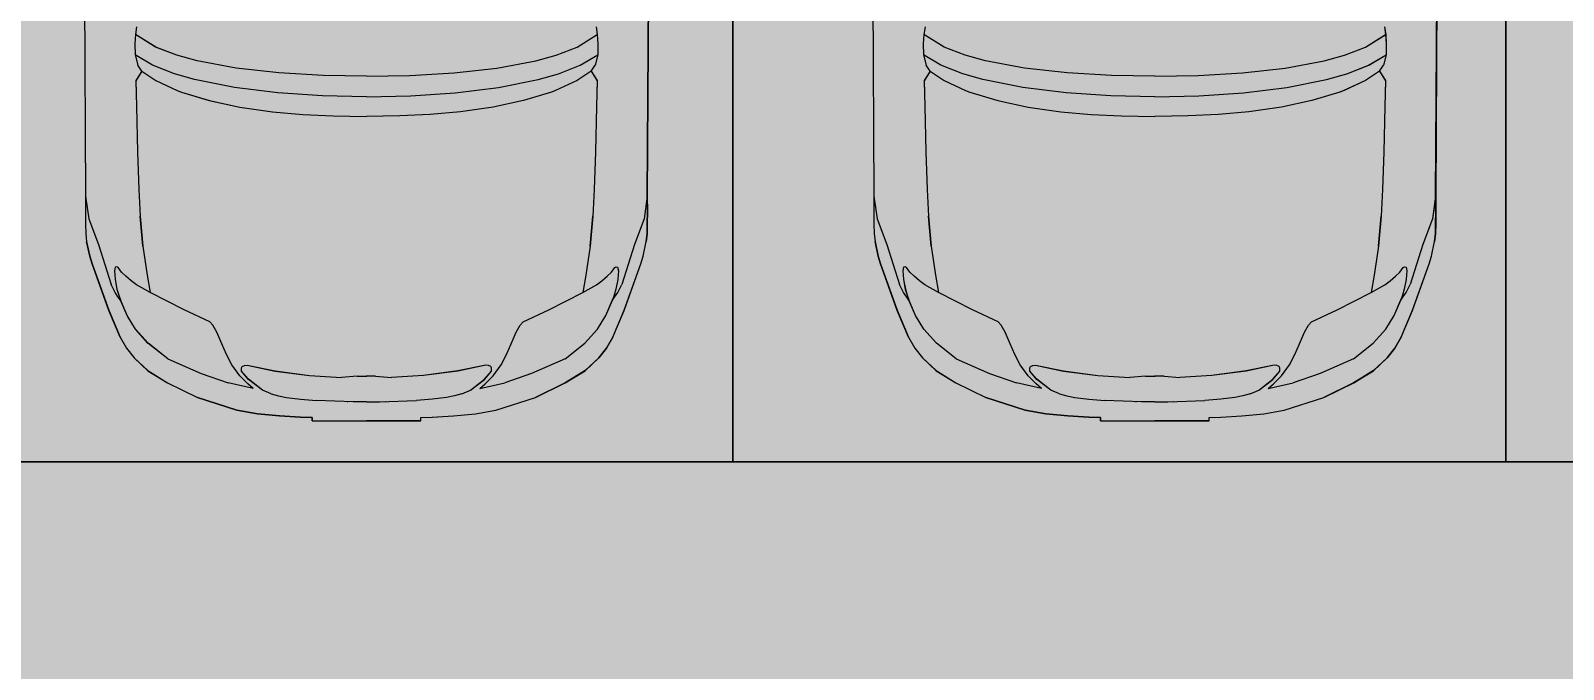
# Model space of a CAD drawing. Header units: millimetres. Extents: x -284281 to 1648660, y -821378 to -151356.
# Drawn here: x 180623 to 185581, y -271281 to -269216 of the extents above; entities that cross this region are included whole.
import ezdxf

# ---------------------------------------------------------------- set-up
doc = ezdxf.new("R2010")
doc.units = ezdxf.units.MM
doc.header["$MEASUREMENT"] = 0
for name, color, linetype in [('Cars', 7, 'Continuous'), ('Cotations - 1_100', 7, 'Continuous'), ('Extérieur - Environnement', 7, 'Continuous')]:
    doc.layers.add(name, color=color, linetype=linetype)
doc.styles.add('STYLE_GENERE_2', font='arial.ttf')
doc.dimstyles.new('STYLE_GENERE__2', dxfattribs={"dimtxt": 250, "dimasz": 190, "dimexe": 0.18, "dimexo": 0.0625, "dimgap": 0, "dimtad": 1, "dimlfac": 0.001, "dimzin": 0, "dimdsep": 46, "dimtxsty": 'STYLE_GENERE_2', "dimblk": 'ARROWHEAD_6', "dimblk1": 'ARROWHEAD_6', "dimblk2": 'ARROWHEAD_6', "dimcen": 0.09, "dimse1": 1, "dimse2": 1, "dimclrd": 7, "dimclre": 7, "dimclrt": 7, "dimazin": 0, "dimtfac": 1, "dimtdec": 4, "dimtmove": 0, "dimatfit": 3, "dimfxl": 1, "dimtolj": 1, "dimtzin": 0, "dimarcsym": 0})

# ---------------------------------------------------------------- blocks, each defined once
blk = doc.blocks.new('Dalle_28_1', base_point=(175394.7, -271810.1))
at = {"linetype": 'Continuous', "lineweight": 0, "true_color": 0x90b349}
blk.add_hatch(color=55, dxfattribs=at).paths.add_polyline_path([(175394.7, -271810.1), (175394.7, -273590.2), (195582, -273450.5), (195571.1, -271436.3), (195571.1, -271498.6), (190571.1, -271498.6), (190571.1, -270609.8), (188115.6, -270609.8), (187894.7, -270609.8), (185394.7, -270609.8), (182894.7, -270609.8), (180394.7, -270609.8), (177894.7, -270609.8), (175394.7, -270609.8)])
at = {"color": 7, "linetype": 'Continuous', "lineweight": 5, "flags": 128}
blk.add_lwpolyline([(175394.7, -271810.1), (175394.7, -273590.2), (195582, -273450.5), (195571.1, -271436.3), (195571.1, -271498.6), (190571.1, -271498.6), (190571.1, -270609.8), (188115.6, -270609.8), (187894.7, -270609.8), (185394.7, -270609.8), (182894.7, -270609.8), (180394.7, -270609.8), (177894.7, -270609.8), (175394.7, -270609.8)], close=True, dxfattribs=at)
blk = doc.blocks.new('Car 0025')
at = {"layer": 'Cars', "color": 7, "linetype": 'Continuous', "lineweight": 13}
for p, q in [((-924.7, 1389.7), (-920.5, 734.5)), ((-924.7, 1389.7), (-920.5, 734.5)), ((896.3, 734.5), (900.5, 1389.7)), ((900.5, 1389.7), (896.3, 734.5)), ((-758.8, 1257.5), (-760.9, 1227.1)), ((-755.5, 1282.4), (-758.8, 1257.5)), ((-694, 1217.1), (-758.8, 1257.5)), ((669.8, 1217.1), (734.6, 1257.5)), ((731.3, 1282.4), (734.6, 1257.5)), ((734.6, 1257.5), (736.7, 1227.1)), ((-760.9, 1227.1), (-760.1, 1191.7)), ((-703.8, 1158.5), (-760.1, 1191.7)), ((-760.1, 1191.7), (-751.8, 1158)), ((-625.2, 1190.8), (-694, 1217.1)), ((-560.1, 1172.1), (-625.2, 1190.8)), ((535.9, 1172.1), (601, 1190.8)), ((601, 1190.8), (669.8, 1217.1)), ((679.6, 1158.5), (735.9, 1191.7)), ((735.9, 1191.7), (727.6, 1158)), ((736.7, 1227.1), (735.9, 1191.7)), ((-751.8, 1158), (-751.8, 1158)), ((-738.5, 1138.6), (-751.8, 1158)), ((-633.6, 1130.9), (-703.8, 1158.5)), ((-433.8, 1148.7), (-560.1, 1172.1)), ((-295.6, 1133.3), (-433.8, 1148.7)), ((271.4, 1133.3), (409.6, 1148.7)), ((409.6, 1148.7), (535.9, 1172.1)), ((609.4, 1130.9), (679.6, 1158.5)), ((714.3, 1138.6), (727.6, 1158)), ((727.6, 1158), (727.6, 1158)), ((-738.5, 1138.6), (-758, 1108.3)), ((-758, 1108.3), (-755.8, 1024.9)), ((-738.5, 1138.6), (-738.5, 1138.6)), ((-738.5, 1138.6), (-693.9, 1108.9)), ((-693.9, 1108.9), (-624, 1076.3)), ((-567.9, 1112.1), (-633.6, 1130.9)), ((-439.5, 1086.6), (-567.9, 1112.1)), ((-152.7, 1124.9), (-295.6, 1133.3)), ((-12.1, 1122.4), (-152.7, 1124.9)), ((-12.1, 1122.4), (128.5, 1124.9)), ((128.5, 1124.9), (271.4, 1133.3)), ((415.3, 1086.6), (543.7, 1112.1)), ((543.7, 1112.1), (609.4, 1130.9)), ((669.7, 1108.9), (599.8, 1076.3)), ((714.3, 1138.6), (669.7, 1108.9)), ((714.3, 1138.6), (714.3, 1138.6)), ((714.3, 1138.6), (733.8, 1108.3)), ((733.8, 1108.3), (731.7, 1024.9)), ((-624, 1076.3), (-610.9, 1071.4)), ((-610.9, 1071.4), (-520.4, 1043.6)), ((-520.4, 1043.6), (-421.4, 1022.7)), ((-298.8, 1069.2), (-439.5, 1086.6)), ((-154, 1059.4), (-298.8, 1069.2)), ((-12.1, 1056.3), (-154, 1059.4)), ((-12.1, 1056.3), (129.8, 1059.4)), ((129.8, 1059.4), (274.6, 1069.2)), ((274.6, 1069.2), (415.3, 1086.6)), ((496.2, 1043.6), (397.2, 1022.7)), ((586.8, 1071.4), (496.2, 1043.6)), ((599.8, 1076.3), (586.8, 1071.4)), ((-755.8, 1025), (-753.2, 878.1)), ((-755.8, 1024.9), (-755.8, 1024.9)), ((-421.4, 1022.7), (-316.5, 1007.9)), ((-316.5, 1007.9), (-218.5, 999.1)), ((-218.5, 999.1), (-119.9, 994.1)), ((-119.9, 994.1), (-12.1, 992.4)), ((95.7, 994.1), (-12.1, 992.4)), ((194.3, 999.1), (95.7, 994.1)), ((292.3, 1007.9), (194.3, 999.1)), ((397.2, 1022.7), (292.3, 1007.9)), ((731.7, 1025), (729, 878.1)), ((731.6, 1024.9), (731.6, 1024.9)), ((-753.2, 878.1), (-748.9, 756.7)), ((729, 878.1), (724.7, 756.7)), ((-748.9, 756.7), (-744.4, 670.1)), ((724.7, 756.7), (720.2, 670.1)), ((-920.5, 734.5), (-920.6, 683.7)), ((-920.5, 734.5), (-920.6, 683.7)), ((-920.5, 734.5), (-910.7, 661.1)), ((896.3, 734.5), (886.5, 661.1)), ((896.4, 683.7), (896.3, 734.5)), ((896.3, 734.5), (896.4, 683.7)), ((-920.6, 683.7), (-920.5, 645.6)), ((-920.6, 683.7), (-920.5, 645.6)), ((-920.5, 645.6), (-920, 612.5)), ((-920.5, 645.6), (-920, 612.5)), ((-910.7, 661.1), (-879.2, 578.8)), ((-744.4, 670.2), (-735.6, 572.8)), ((-735.6, 572.8), (-744.3, 670.1)), ((720.2, 670.2), (711.4, 572.8)), ((711.4, 572.8), (720.1, 670.1)), ((886.5, 661.1), (855, 578.8)), ((895.8, 612.5), (896.3, 645.6)), ((896.3, 645.6), (895.8, 612.5)), ((896.3, 645.6), (896.4, 683.7)), ((896.4, 683.7), (896.3, 645.6)), ((-920, 612.5), (-917.2, 588.4)), ((-920, 612.5), (-917.2, 588.4)), ((-899.6, 632.1), (-899.5, 631.1)), ((875.4, 632.1), (875.3, 631.1)), ((893, 588.4), (895.8, 612.5)), ((895.8, 612.5), (893, 588.4)), ((-917.2, 588.4), (-906.8, 541)), ((-906.8, 541), (-917.2, 588.4)), ((-879.2, 578.8), (-837.6, 449.2)), ((-735.6, 572.8), (-722, 479.6)), ((711.4, 572.8), (697.8, 479.6)), ((855, 578.8), (813.4, 449.2)), ((882.6, 541), (893, 588.4)), ((882.6, 541), (893, 588.4)), ((-906.8, 541), (-899.8, 515.5)), ((-899.8, 515.5), (-906.8, 541)), ((-899.8, 515.5), (-846, 365.6)), ((-846, 365.6), (-899.8, 515.5)), ((-824.6, 504.7), (-827.3, 493)), ((-820.1, 506), (-824.6, 504.7)), ((-815.2, 503.8), (-820.1, 506)), ((-804.3, 489.5), (-815.2, 503.8)), ((780.1, 489.5), (791, 503.8)), ((791, 503.8), (795.9, 506)), ((795.9, 506), (800.4, 504.7)), ((800.4, 504.7), (803.1, 493)), ((821.8, 365.6), (875.6, 515.5)), ((821.8, 365.6), (875.6, 515.5)), ((875.6, 515.5), (882.6, 541)), ((875.6, 515.5), (882.6, 541)), ((-825.2, 422.9), (-837.6, 449.2)), ((-827.3, 493), (-826, 479.9)), ((-826, 479.9), (-825, 465)), ((-825, 465), (-819.1, 434.2)), ((-790.7, 476), (-804.3, 489.5)), ((-773.6, 461.2), (-790.7, 476)), ((-755.7, 447.9), (-773.6, 461.2)), ((-711.7, 423.4), (-755.7, 447.9)), ((-722, 479.6), (-711.7, 423.4)), ((697.8, 479.6), (687.5, 423.4)), ((687.5, 423.4), (731.5, 447.9)), ((731.5, 447.9), (749.4, 461.2)), ((749.4, 461.2), (766.5, 476)), ((766.5, 476), (780.1, 489.5)), ((800.8, 465), (794.9, 434.2)), ((801.8, 479.9), (800.8, 465)), ((801, 422.9), (813.4, 449.2)), ((803.1, 493), (801.8, 479.9)), ((-814.8, 408.3), (-825.2, 422.9)), ((-819.1, 434.2), (-812.8, 414.4)), ((-807.5, 399), (-814.8, 408.3)), ((-812.8, 414.4), (-807.5, 399)), ((-786.3, 348.7), (-807.5, 399)), ((-602.3, 367), (-711.7, 423.4)), ((578.1, 367), (687.5, 423.4)), ((762.1, 348.7), (783.3, 399)), ((788.6, 414.4), (783.3, 399)), ((783.3, 399), (790.6, 408.3)), ((794.9, 434.2), (788.6, 414.4)), ((790.6, 408.3), (801, 422.9)), ((-846, 365.6), (-808.7, 278.6)), ((-808.7, 278.6), (-846, 365.6)), ((-759.1, 304.4), (-786.3, 348.7)), ((-518.8, 327.9), (-602.3, 367)), ((494.6, 327.9), (578.1, 367)), ((734.9, 304.4), (762.1, 348.7)), ((784.5, 278.6), (821.8, 365.6)), ((784.5, 278.6), (821.8, 365.6)), ((-718.8, 259), (-759.1, 304.4)), ((-509.5, 317.5), (-518.8, 327.9)), ((-496.3, 294.8), (-509.5, 317.5)), ((472.1, 294.8), (485.3, 317.5)), ((485.3, 317.5), (494.6, 327.9)), ((694.6, 259), (734.9, 304.4)), ((-808.7, 278.6), (-788.2, 243.2)), ((-808.7, 278.6), (-788.2, 243.2)), ((-654.4, 208.3), (-718.8, 259)), ((-480.1, 257), (-496.3, 294.8)), ((-465.1, 222.6), (-480.1, 257)), ((440.9, 222.6), (455.9, 257)), ((455.9, 257), (472.1, 294.8)), ((630.2, 208.3), (694.6, 259)), ((764, 243.2), (784.5, 278.6)), ((784.5, 278.6), (764, 243.2)), ((-788.2, 243.2), (-764, 211.8)), ((-788.2, 243.2), (-764, 211.8)), ((-764, 211.8), (-719, 170.5)), ((-764, 211.8), (-719, 170.5)), ((-654.4, 208.3), (-546.4, 161.2)), ((-447.3, 189.6), (-465.1, 222.6)), ((423.1, 189.6), (440.9, 222.6)), ((630.2, 208.3), (522.2, 161.2)), ((694.8, 170.5), (739.8, 211.8)), ((739.8, 211.8), (694.8, 170.5)), ((739.8, 211.8), (764, 243.2)), ((764, 243.2), (739.8, 211.8)), ((-719, 170.5), (-655.3, 130.9)), ((-719, 170.5), (-655.3, 130.9)), ((-546.4, 161.2), (-459.2, 131.1)), ((-421.5, 153.3), (-447.3, 189.6)), ((-395.7, 128), (-421.5, 153.3)), ((-416.6, 180.1), (-414.1, 184)), ((-416.4, 169.3), (-416.6, 180.1)), ((-393.4, 142.5), (-416.4, 169.3)), ((-414.1, 184), (-406.9, 187.6)), ((-406.9, 187.6), (-398, 187.9)), ((-398, 187.9), (-307.1, 169.4)), ((-307.1, 169.4), (-196.1, 155)), ((-196.1, 155), (-92.9, 148.1)), ((-41.8, 152.8), (-92.9, 148.1)), ((-41.8, 152.8), (-11.3, 152.8)), ((17.6, 152.8), (-12.9, 152.8)), ((17.6, 152.8), (68.7, 148.1)), ((171.9, 155), (68.7, 148.1)), ((282.9, 169.4), (171.9, 155)), ((373.8, 187.9), (282.9, 169.4)), ((369.2, 142.5), (392.2, 169.3)), ((371.5, 128), (397.3, 153.3)), ((382.7, 187.6), (373.8, 187.9)), ((389.9, 184), (382.7, 187.6)), ((392.4, 180.1), (389.9, 184)), ((392.2, 169.3), (392.4, 180.1)), ((397.3, 153.3), (423.1, 189.6)), ((522.2, 161.2), (435, 131.1)), ((631.1, 130.9), (694.8, 170.5)), ((694.8, 170.5), (631.1, 130.9)), ((-655.3, 130.9), (-558.5, 84.1)), ((-655.3, 130.9), (-558.5, 84.1)), ((-378.9, 113.2), (-459.2, 131.1)), ((-378.9, 113.2), (-395.7, 128)), ((-348.6, 107.3), (-393.4, 142.5)), ((-320.4, 95.1), (-348.6, 107.3)), ((296.3, 95.1), (324.4, 107.3)), ((324.4, 107.3), (369.2, 142.5)), ((354.7, 113.2), (435, 131.1)), ((354.7, 113.2), (371.5, 128)), ((534.3, 84.1), (631.1, 130.9)), ((631.1, 130.9), (534.3, 84.1)), ((-558.5, 84.1), (-431, 42.5)), ((-431, 42.5), (-558.5, 84.1)), ((-320.4, 95.1), (-296.9, 89)), ((-296.9, 89), (-270.9, 84)), ((-270.9, 84), (-226, 78.1)), ((-226, 78.1), (-174.1, 74.2)), ((-54.7, 69.2), (-174.1, 74.2)), ((-73.2, 69.9), (-72.6, 69.9)), ((-12.1, 69.6), (-54.7, 69.2)), ((-12.1, 69.6), (30.5, 69.2)), ((30.5, 69.2), (149.9, 74.2)), ((49, 69.9), (48.4, 69.9)), ((201.8, 78.1), (149.9, 74.2)), ((246.7, 84), (201.8, 78.1)), ((272.7, 89), (246.7, 84)), ((296.3, 95.1), (272.7, 89)), ((406.8, 42.5), (534.3, 84.1)), ((406.8, 42.5), (534.3, 84.1)), ((-431, 42.5), (-364.7, 30.9)), ((-364.7, 30.9), (-431, 42.5)), ((-364.7, 30.9), (-293.1, 24.3)), ((-293.1, 24.3), (-364.7, 30.9)), ((-293.1, 24.3), (-225.1, 20.2)), ((-225.1, 20.2), (-293.1, 24.3)), ((-225.1, 20.2), (-187.9, 19.2)), ((-187.9, 19.2), (-225.1, 20.2)), ((-187.9, 19.2), (-187.9, 8.3)), ((-187.9, 8.3), (-187.9, 19.2)), ((-187.9, 8.3), (163.7, 8.3)), ((-187.9, 8.3), (-12.1, 8.3)), ((163.7, 8.3), (-12.1, 8.3)), ((163.7, 19.2), (200.9, 20.2)), ((163.7, 19.2), (200.9, 20.2)), ((163.7, 8.3), (163.7, 19.2)), ((163.7, 8.3), (163.7, 19.2)), ((200.9, 20.2), (268.9, 24.3)), ((200.9, 20.2), (268.9, 24.3)), ((268.9, 24.3), (340.5, 30.9)), ((268.9, 24.3), (340.5, 30.9)), ((340.5, 30.9), (406.8, 42.5)), ((340.5, 30.9), (406.8, 42.5))]:
    blk.add_line(p, q, dxfattribs=at)
blk = doc.blocks.new('*D549')
at = {"layer": 'Cotations - 1_100', "color": 7, "linetype": 'Continuous', "lineweight": 5, "transparency": 16777216}
for p, q in [((170588.6, -259410.6), (170588.6, -259260.6)), ((170688.6, -259510.6), (170488.6, -259310.6)), ((170776.1, -259410.6), (170401.1, -259410.6)), ((170588.6, -271829.4), (170588.6, -259410.6)), ((170488.6, -271729.4), (170688.6, -271929.4)), ((170776.1, -271829.4), (170401.1, -271829.4)), ((170588.6, -271979.4), (170588.6, -271829.4))]:
    blk.add_line(p, q, dxfattribs=at)
at = {"layer": 'Cotations - 1_100', "color": 7, "lineweight": 5, "transparency": 16777216, "insert": (170538.6, -266047.4), "char_height": 250, "attachment_point": 7, "rotation": 90, "style": 'STYLE_GENERE_2'}
blk.add_mtext('\\A1;{\\pql;\\fArial|b0|i0|c0|p38;12,42}', dxfattribs=at)
blk = doc.blocks.new('ARROWHEAD_6')
at = {"color": 0, "linetype": 'Continuous', "lineweight": 0}
for p, q in [((-0.5, -0.5), (0.5, 0.5)), ((0, 0), (-1, 0))]:
    blk.add_line(p, q, dxfattribs=at)

msp = doc.modelspace()

# ---------------------------------------------------------------- hatches: boundary and pattern name
at = {"linetype": 'Continuous', "lineweight": 0, "true_color": 0x6f6f6f}
h = msp.add_hatch(color=8, dxfattribs=at)
h.paths.add_polyline_path([(141848.4421, -295062.57111), (269220.82107, -293826.86817), (269220.82107, -270902.73426), (268763.04853, -270902.73426), (254213.59981, -271040.57524), (254213.59981, -163437.63526), (153156.19977, -163437.63526), (153156.19977, -271040.57524), (153182.9625, -271040.57014), (153183.14559, -272000.51417, -0.4094273642), (149183.68145, -275935.04226), (141848.4421, -275935.04226)])
h.paths.add_polyline_path([(158435.58359, -260639.95299), (155145.58359, -260639.95299), (155145.58359, -248364.9528), (155145.58359, -243089.97435), (155145.58359, -242189.97435), (158435.58359, -242189.97435)], flags=0)
h.paths.add_polyline_path([(161503.43335, -171995.57011), (161503.43335, -193810.57122), (161503.43335, -230015.57011), (161503.43335, -260810.57129), (196775.04197, -260810.57129), (196775.04197, -222495.57011), (186955.54197, -222495.57011), (186955.54197, -218295.57011), (196754.55038, -218295.57011), (196754.55038, -208495.57004), (196754.55038, -204495.57011), (193355.54197, -204495.57011), (193355.54197, -195161.53481), (195576.03357, -195161.53481), (195576.03357, -189810.57129), (217850.06795, -189810.57129), (217850.06795, -262266.88531), (245610.04479, -262266.88531), (245610.04479, -253395.57129), (245626.03357, -253395.57129), (246426.03357, -253395.57129), (247826.03357, -253395.57129), (247826.03357, -248005.57129), (247826.03357, -246605.57129), (245626.03357, -246605.57129), (245610.04479, -246605.57129), (245610.04479, -171995.57011), (212806.27958, -171995.57011)], flags=0)
h.paths.add_polyline_path([(162737.04244, -269433.91257, -0.0903186603), (162858.77258, -268727.62319, -0.2014487277), (163912.63869, -267592.73981, -0.1042114453), (164718.00561, -267415.05524), (165317.97869, -267409.37112, -0.1040446075), (166125.35422, -267571.24421, -0.2382554567), (167284.25653, -268953.31764, -0.0551886218), (167336.83602, -269390.33428), (167338.93075, -269611.43843), (167351.04633, -270890.26697), (167092.5827, -271892.76052, -0.2679491924), (165370.08316, -272909.1243), (164770.11009, -272914.80843, -0.1937174639), (163379.25202, -272370.18517, -0.0705687558), (163028.66346, -271931.26196, -0.1316524976), (162751.25276, -270933.84526)], flags=0)
h.paths.add_polyline_path([(175327.75206, -275599.00212, -0.4157910988), (173316.98603, -273599.0311), (173316.98603, -273452.05237), (173330.48786, -267377.82411, -0.3805567013), (175316.98603, -265609.82626), (175394.71409, -265609.82626), (175394.71409, -270609.82626), (190394.71409, -270609.82626), (190394.71409, -265609.82626), (195356.19118, -265609.82626, -0.4142135624), (196856.19118, -267109.82626), (196856.19118, -273660.69924, -0.3455016121), (195137.28541, -275433.43196)], flags=0)
h.paths.add_polyline_path([(205510.09252, -271504.08297, -0.1344739343), (205230.94767, -270484.93746), (205230.94767, -268984.93746, -0.4142135624), (207230.94767, -266984.93746), (207830.94767, -266984.93746, -0.4142135624), (209830.94767, -268984.93746), (209830.94767, -270484.93746, -0.1288203455), (209574.03043, -271465.58136, -0.2709362909), (207830.94767, -272484.93746), (207230.94767, -272484.93746, -0.2649799965)], flags=0)
h.paths.add_polyline_path([(217862.68721, -273329.32486), (217869.94938, -267730.33623, -0.0985615086), (218100.71805, -266943.72092), (218117.68082, -266951.54513, -0.2588490016), (219955.479, -265605.82722), (219953.14148, -265587.29374), (220637.56856, -265587.29374), (220637.56856, -265687.29374), (220637.56856, -270687.29374), (250537.56856, -270687.29374), (250537.56856, -265687.29374), (252208.00356, -265687.29374), (254186.29382, -265687.29374), (254186.29382, -267687.29374), (254186.29382, -271062.25464, 0.001345761), (254186.3228, -271073.02067), (254197.20856, -273095.23292, -0.4142135624), (252208.00356, -275105.96997), (243484.53401, -275105.96997, -0.0051889555), (243431.43827, -275116.10287), (235447.992, -275196.19066), (220071.01237, -275253.23979, -0.3865533313), (217873.0891, -273475.38502, -0.0251892193)], flags=0)
at = {"linetype": 'Continuous', "lineweight": 0, "true_color": 0xa7a7a7}
msp.add_hatch(color=253, dxfattribs=at).paths.add_polyline_path([(181159.8103, -266071.40434, 1), (191159.8103, -266071.40434, 1)])
at = {"linetype": 'Continuous', "lineweight": 0, "true_color": 0x90b349}
msp.add_hatch(color=55, dxfattribs=at).paths.add_polyline_path([(175394.71409, -271810.11543), (175394.71409, -273590.23861), (195581.99061, -273450.48842), (195571.1483, -271436.34552), (195571.1483, -271563.70769), (190571.1483, -271563.70769), (190571.1483, -270609.82626), (188115.56926, -270609.82626), (187894.71409, -270609.82626), (185394.71409, -270609.82626), (182894.71409, -270609.82626), (180394.71409, -270609.82626), (177894.71409, -270609.82626), (175394.71409, -270609.82626)])

# ---------------------------------------------------------------- linework, layer by layer
at = {"color": 9, "linetype": 'Continuous', "lineweight": 5}
msp.add_lwpolyline([(173316.98603, -273452.05237), (173316.98603, -273599.0311, 0.4157910988), (175327.75206, -275599.00212), (195137.28541, -275433.43196, 0.3455016121), (196856.19118, -273660.69924), (196856.19118, -267109.82626, 0.4142135624), (195356.19118, -265609.82626), (190394.71409, -265609.82626), (190394.71409, -270609.82626), (175394.71409, -270609.82626), (175394.71409, -265609.82626), (175316.98603, -265609.82626, 0.3805567013), (173330.48786, -267377.82411)], format="xyb", close=True, dxfattribs=at)
at = {"color": 255, "linetype": 'Continuous', "lineweight": 5, "flags": 128}
for points in [[(180394.71409, -265609.82626), (180394.71409, -270609.82626), (182894.71409, -270609.82626), (182894.71409, -265609.82626)], [(182894.71409, -265609.82626), (182894.71409, -270609.82626), (185394.71409, -270609.82626), (185394.71409, -265609.82626)], [(185394.71409, -265609.82626), (185394.71409, -270609.82626), (187894.71409, -270609.82626), (187894.71409, -265609.82626)]]:
    msp.add_lwpolyline(points, close=True, dxfattribs=at)
for points in [[(182894.71409, -265609.82626), (182894.71409, -270609.82626)], [(182894.71409, -270609.82626), (182894.71409, -265609.82626)], [(185394.71409, -270609.82626), (185394.71409, -265609.82626)], [(185394.71409, -265609.82626), (185394.71409, -270609.82626)], [(180394.71409, -270609.82626), (182894.71409, -270609.82626)], [(182894.71409, -270609.82626), (185394.71409, -270609.82626)], [(185394.71409, -270609.82626), (187894.71409, -270609.82626)]]:
    msp.add_lwpolyline(points, dxfattribs=at)
at = {"color": 7, "linetype": 'Continuous', "lineweight": 5}
msp.add_lwpolyline([(175394.71409, -271810.11543), (175394.71409, -273590.23861), (195581.99061, -273450.48842), (195571.1483, -271436.34552), (195571.1483, -271563.70769), (190571.1483, -271563.70769), (190571.1483, -270609.82626), (188115.56926, -270609.82626), (187894.71409, -270609.82626), (185394.71409, -270609.82626), (182894.71409, -270609.82626), (180394.71409, -270609.82626), (177894.71409, -270609.82626), (175394.71409, -270609.82626)], close=True, dxfattribs=at)
at = {"layer": 'Extérieur - Environnement', "color": 7, "linetype": 'Continuous', "lineweight": 13}
for p, q in [((180796.93815, -269096.18977), (180801.08917, -269751.34623)), ((180796.93815, -269096.18977), (180801.08917, -269751.34623)), ((182617.9798, -269751.34623), (182622.13083, -269096.18977)), ((182622.13083, -269096.18977), (182617.9798, -269751.34623)), ((183346.96452, -269096.18977), (183351.11555, -269751.34623)), ((183346.96452, -269096.18977), (183351.11555, -269751.34623)), ((185168.00618, -269751.34623), (185172.15721, -269096.18977)), ((185172.15721, -269096.18977), (185168.00618, -269751.34623)), ((180962.85789, -269228.34161), (180960.71474, -269258.76943)), ((180966.14791, -269203.41728), (180962.85789, -269228.34161)), ((181027.67121, -269268.77649), (180962.85789, -269228.34161)), ((182391.39777, -269268.77649), (182456.21108, -269228.34161)), ((182452.92107, -269203.41728), (182456.21108, -269228.34161)), ((182456.21108, -269228.34161), (182458.35424, -269258.76943)), ((183512.88427, -269228.34161), (183510.74112, -269258.76943)), ((183516.17428, -269203.41728), (183512.88427, -269228.34161)), ((183577.69758, -269268.77649), (183512.88427, -269228.34161)), ((184941.42414, -269268.77649), (185006.23746, -269228.34161)), ((185002.94744, -269203.41728), (185006.23746, -269228.34161)), ((185006.23746, -269228.34161), (185008.38061, -269258.76943)), ((180960.71474, -269258.76943), (180961.49409, -269294.13152)), ((181017.87248, -269327.35088), (180961.49409, -269294.13152)), ((180961.49409, -269294.13152), (180969.82205, -269327.84893)), ((181096.427, -269295.0318), (181027.66791, -269268.77522)), ((181161.56299, -269313.74287), (181096.42072, -269295.03)), ((182257.50598, -269313.74287), (182322.64826, -269295.03)), ((182322.64197, -269295.0318), (182391.40107, -269268.77522)), ((182401.1965, -269327.35088), (182457.57489, -269294.13152)), ((182457.57489, -269294.13152), (182449.24692, -269327.84893)), ((182458.35424, -269258.76943), (182457.57489, -269294.13152)), ((183510.74112, -269258.76943), (183511.52046, -269294.13152)), ((183567.89885, -269327.35088), (183511.52046, -269294.13152)), ((183511.52046, -269294.13152), (183519.84843, -269327.84893)), ((183646.45338, -269295.0318), (183577.69428, -269268.77522)), ((183711.58937, -269313.74287), (183646.44709, -269295.03)), ((184807.53236, -269313.74287), (184872.67464, -269295.03)), ((184872.66835, -269295.0318), (184941.42745, -269268.77522)), ((184951.22287, -269327.35088), (185007.60126, -269294.13152)), ((185007.60126, -269294.13152), (184999.2733, -269327.84893)), ((185008.38061, -269258.76943), (185007.60126, -269294.13152)), ((180983.13799, -269347.20636), (180963.60704, -269377.59549)), ((180969.82205, -269327.84893), (180969.84831, -269327.86385)), ((180983.13799, -269347.20636), (180969.82205, -269327.84893)), ((180983.14379, -269347.24596), (180983.13799, -269347.20636)), ((180983.14379, -269347.24596), (181027.74684, -269376.96378)), ((181088.07581, -269354.97416), (181017.87248, -269327.35088)), ((181287.85512, -269337.16562), (181161.55756, -269313.74186)), ((181425.9988, -269352.52696), (181287.85512, -269337.16562)), ((181993.07018, -269352.52696), (182131.21386, -269337.16562)), ((182131.21386, -269337.16562), (182257.51142, -269313.74186)), ((182330.99317, -269354.97416), (182401.1965, -269327.35088)), ((182435.92518, -269347.24596), (182391.32214, -269376.96378)), ((182435.92518, -269347.24596), (182435.93098, -269347.20636)), ((182435.93098, -269347.20636), (182449.24692, -269327.84893)), ((182435.93098, -269347.20636), (182455.46194, -269377.59549)), ((182449.24692, -269327.84893), (182449.22067, -269327.86385)), ((183533.16437, -269347.20636), (183513.63341, -269377.59549)), ((183519.84843, -269327.84893), (183519.87468, -269327.86385)), ((183533.16437, -269347.20636), (183519.84843, -269327.84893)), ((183533.17017, -269347.24596), (183533.16437, -269347.20636)), ((183533.17017, -269347.24596), (183577.77322, -269376.96378)), ((183638.10218, -269354.97416), (183567.89885, -269327.35088)), ((183837.8815, -269337.16562), (183711.58393, -269313.74186)), ((183976.02517, -269352.52696), (183837.8815, -269337.16562)), ((184543.09656, -269352.52696), (184681.24023, -269337.16562)), ((184681.24023, -269337.16562), (184807.53779, -269313.74186)), ((184881.01954, -269354.97416), (184951.22287, -269327.35088)), ((184985.95156, -269347.24596), (184941.34851, -269376.96378)), ((184985.95156, -269347.24596), (184985.95736, -269347.20636)), ((184985.95736, -269347.20636), (184999.2733, -269327.84893)), ((184985.95736, -269347.20636), (185005.48831, -269377.59549)), ((184999.2733, -269327.84893), (184999.24704, -269327.86385)), ((180963.60704, -269377.59549), (180965.78604, -269460.94717)), ((181027.74684, -269376.96378), (181097.62567, -269409.53884)), ((181153.72252, -269373.73936), (181088.07581, -269354.97416)), ((181282.16483, -269399.28843), (181153.72252, -269373.73936)), ((181422.84624, -269416.62781), (181282.16483, -269399.28843)), ((181568.92874, -269360.92894), (181425.99634, -269352.52669)), ((181709.56358, -269363.48903), (181568.92661, -269360.92881)), ((181709.5054, -269363.48903), (181850.14237, -269360.92881)), ((181850.14024, -269360.92894), (181993.07263, -269352.52669)), ((181996.22274, -269416.62781), (182136.90414, -269399.28843)), ((182136.90414, -269399.28843), (182265.34646, -269373.73936)), ((182265.34646, -269373.73936), (182330.99317, -269354.97416)), ((182391.32214, -269376.96378), (182321.44331, -269409.53884)), ((182455.46194, -269377.59549), (182453.28293, -269460.94717)), ((183513.63341, -269377.59549), (183515.81242, -269460.94717)), ((183577.77322, -269376.96378), (183647.65204, -269409.53884)), ((183703.7489, -269373.73936), (183638.10218, -269354.97416)), ((183832.19121, -269399.28843), (183703.7489, -269373.73936)), ((183972.87261, -269416.62781), (183832.19121, -269399.28843)), ((184118.95511, -269360.92894), (183976.02272, -269352.52669)), ((184259.58995, -269363.48903), (184118.95298, -269360.92881)), ((184259.53177, -269363.48903), (184400.16874, -269360.92881)), ((184400.16661, -269360.92894), (184543.09901, -269352.52669)), ((184546.24911, -269416.62781), (184686.93052, -269399.28843)), ((184686.93052, -269399.28843), (184815.37283, -269373.73936)), ((184815.37283, -269373.73936), (184881.01954, -269354.97416)), ((184941.34851, -269376.96378), (184871.46968, -269409.53884)), ((185005.48831, -269377.59549), (185003.30931, -269460.94717)), ((181097.62567, -269409.53884), (181110.68606, -269414.40092)), ((181110.68606, -269414.40157), (181201.22697, -269442.21545)), ((181201.22697, -269442.21545), (181300.27443, -269463.14415)), ((181567.63068, -269426.44553), (181422.84624, -269416.62781)), ((181709.53449, -269429.55341), (181567.63068, -269426.44553)), ((181709.53449, -269429.55341), (181851.4383, -269426.44553)), ((181851.4383, -269426.44553), (181996.22274, -269416.62781)), ((182217.84201, -269442.21545), (182118.79455, -269463.14415)), ((182308.38291, -269414.40157), (182217.84201, -269442.21545)), ((182321.44331, -269409.53884), (182308.38291, -269414.40092)), ((183647.65204, -269409.53884), (183660.71244, -269414.40092)), ((183660.71244, -269414.40157), (183751.25334, -269442.21545)), ((183751.25334, -269442.21545), (183850.3008, -269463.14415)), ((184117.65705, -269426.44553), (183972.87261, -269416.62781)), ((184259.56086, -269429.55341), (184117.65705, -269426.44553)), ((184259.56086, -269429.55341), (184401.46467, -269426.44553)), ((184401.46467, -269426.44553), (184546.24911, -269416.62781)), ((184767.86838, -269442.21545), (184668.82093, -269463.14415)), ((184858.40929, -269414.40157), (184767.86838, -269442.21545)), ((184871.46968, -269409.53884), (184858.40929, -269414.40092)), ((180965.78491, -269460.88399), (180968.43033, -269607.70948)), ((180965.7873, -269460.93008), (180965.78777, -269460.94717)), ((181300.27443, -269463.14415), (181405.18149, -269477.96859)), ((181405.18149, -269477.96859), (181503.14304, -269486.76401)), ((181503.14304, -269486.76401), (181601.71547, -269491.74058)), ((181601.71547, -269491.74058), (181709.54099, -269493.48469)), ((181817.35351, -269491.74058), (181709.52799, -269493.48469)), ((181915.92594, -269486.76401), (181817.35351, -269491.74058)), ((182013.88749, -269477.96859), (181915.92594, -269486.76401)), ((182118.79455, -269463.14415), (182013.88749, -269477.96859)), ((182453.28407, -269460.88399), (182450.63865, -269607.70948)), ((182453.28168, -269460.93008), (182453.28121, -269460.94717)), ((183515.81128, -269460.88399), (183518.4567, -269607.70948)), ((183515.81367, -269460.93008), (183515.81414, -269460.94717)), ((183850.3008, -269463.14415), (183955.20786, -269477.96859)), ((183955.20786, -269477.96859), (184053.16941, -269486.76401)), ((184053.16941, -269486.76401), (184151.74185, -269491.74058)), ((184151.74185, -269491.74058), (184259.56736, -269493.48469)), ((184367.37988, -269491.74058), (184259.55436, -269493.48469)), ((184465.95231, -269486.76401), (184367.37988, -269491.74058)), ((184563.91386, -269477.96859), (184465.95231, -269486.76401)), ((184668.82093, -269463.14415), (184563.91386, -269477.96859)), ((185003.31045, -269460.88399), (185000.66502, -269607.70948)), ((185003.30805, -269460.93008), (185003.30759, -269460.94717)), ((180968.43033, -269607.70948), (180972.72239, -269729.1679)), ((182450.63865, -269607.70948), (182446.34659, -269729.1679)), ((183518.4567, -269607.70948), (183522.74877, -269729.1679)), ((185000.66502, -269607.70948), (184996.37296, -269729.1679)), ((180972.72239, -269729.1679), (180977.25942, -269815.70708)), ((182446.34659, -269729.1679), (182441.80955, -269815.70708)), ((183522.74877, -269729.1679), (183527.2858, -269815.70708)), ((184996.37296, -269729.1679), (184991.83593, -269815.70708)), ((180801.08917, -269751.34623), (180801.00606, -269802.16976)), ((180801.08917, -269751.34623), (180801.00606, -269802.16976)), ((180801.08917, -269751.34623), (180810.93225, -269824.71161)), ((182617.9798, -269751.34623), (182608.13673, -269824.71161)), ((182618.06292, -269802.16976), (182617.9798, -269751.34623)), ((182617.9798, -269751.34623), (182618.06292, -269802.16976)), ((183351.11555, -269751.34623), (183351.03243, -269802.16976)), ((183351.11555, -269751.34623), (183351.03243, -269802.16976)), ((183351.11555, -269751.34623), (183360.95863, -269824.71161)), ((185168.00618, -269751.34623), (185158.1631, -269824.71161)), ((185168.08929, -269802.16976), (185168.00618, -269751.34623)), ((185168.00618, -269751.34623), (185168.08929, -269802.16976)), ((180801.00606, -269802.16976), (180801.11688, -269840.24082)), ((180801.00606, -269802.16976), (180801.11688, -269840.24082)), ((180801.11688, -269840.24082), (180801.64369, -269873.35129)), ((180801.11688, -269840.24082), (180801.64369, -269873.35129)), ((180810.93225, -269824.71161), (180842.45791, -269907.07637)), ((180977.25751, -269815.68583), (180986.03822, -269913.00038)), ((180986.03822, -269913.00038), (180977.28723, -269815.70708)), ((182441.81147, -269815.68583), (182433.03075, -269913.00038)), ((182433.03075, -269913.00038), (182441.78174, -269815.70708)), ((182608.13673, -269824.71161), (182576.61106, -269907.07637)), ((182617.42529, -269873.35129), (182617.9521, -269840.24082)), ((182617.9521, -269840.24082), (182617.42529, -269873.35129)), ((182617.9521, -269840.24082), (182618.06292, -269802.16976)), ((182618.06292, -269802.16976), (182617.9521, -269840.24082)), ((183351.03243, -269802.16976), (183351.14325, -269840.24082)), ((183351.03243, -269802.16976), (183351.14325, -269840.24082)), ((183351.14325, -269840.24082), (183351.67006, -269873.35129)), ((183351.14325, -269840.24082), (183351.67006, -269873.35129)), ((183360.95863, -269824.71161), (183392.48429, -269907.07637)), ((183527.28388, -269815.68583), (183536.0646, -269913.00038)), ((183536.0646, -269913.00038), (183527.31361, -269815.70708)), ((184991.83784, -269815.68583), (184983.05713, -269913.00038)), ((184983.05713, -269913.00038), (184991.80812, -269815.70708)), ((185158.1631, -269824.71161), (185126.63744, -269907.07637)), ((185167.45166, -269873.35129), (185167.97847, -269840.24082)), ((185167.97847, -269840.24082), (185167.45166, -269873.35129)), ((185167.97847, -269840.24082), (185168.08929, -269802.16976)), ((185168.08929, -269802.16976), (185167.97847, -269840.24082)), ((180801.64369, -269873.35129), (180804.44418, -269897.49542)), ((180801.64369, -269873.35129), (180804.44418, -269897.49542)), ((180822.047, -269853.7503), (180822.09851, -269854.76227)), ((182597.02197, -269853.7503), (182596.97047, -269854.76227)), ((182614.62479, -269897.49542), (182617.42529, -269873.35129)), ((182617.42529, -269873.35129), (182614.62479, -269897.49542)), ((183351.67006, -269873.35129), (183354.47056, -269897.49542)), ((183351.67006, -269873.35129), (183354.47056, -269897.49542)), ((183372.07338, -269853.7503), (183372.12489, -269854.76227)), ((185147.04835, -269853.7503), (185146.99684, -269854.76227)), ((185164.65117, -269897.49542), (185167.45166, -269873.35129)), ((185167.45166, -269873.35129), (185164.65117, -269897.49542)), ((180804.44418, -269897.49542), (180814.84178, -269944.8511)), ((180814.84178, -269944.8511), (180804.44418, -269897.49542)), ((180814.84178, -269944.8511), (180821.85676, -269970.35605)), ((180821.85676, -269970.35605), (180814.84178, -269944.8511)), ((180842.45791, -269907.07637), (180884.05883, -270036.67469)), ((180986.03822, -269913.00038), (180999.66041, -270006.24511)), ((182433.03075, -269913.00038), (182419.40857, -270006.24511)), ((182576.61106, -269907.07637), (182535.01015, -270036.67469)), ((182597.21221, -269970.35605), (182604.2272, -269944.8511)), ((182597.21221, -269970.35605), (182604.2272, -269944.8511)), ((182604.2272, -269944.8511), (182614.62479, -269897.49542)), ((182604.2272, -269944.8511), (182614.62479, -269897.49542)), ((183354.47056, -269897.49542), (183364.86815, -269944.8511)), ((183364.86815, -269944.8511), (183354.47056, -269897.49542)), ((183364.86815, -269944.8511), (183371.88314, -269970.35605)), ((183371.88314, -269970.35605), (183364.86815, -269944.8511)), ((183392.48429, -269907.07637), (183434.0852, -270036.67469)), ((183536.0646, -269913.00038), (183549.68678, -270006.24511)), ((184983.05713, -269913.00038), (184969.43495, -270006.24511)), ((185126.63744, -269907.07637), (185085.03653, -270036.67469)), ((185147.23859, -269970.35605), (185154.25357, -269944.8511)), ((185147.23859, -269970.35605), (185154.25357, -269944.8511)), ((185154.25357, -269944.8511), (185164.65117, -269897.49542)), ((185154.25357, -269944.8511), (185164.65117, -269897.49542)), ((180821.85676, -269970.35605), (180875.67493, -270120.29169)), ((180875.67493, -270120.29169), (180821.85676, -269970.35605)), ((180897.0634, -269981.1309), (180894.33004, -269992.83391)), ((180894.33004, -269992.83391), (180895.64387, -270005.92864)), ((180901.51689, -269979.86576), (180897.0634, -269981.1309)), ((180906.40463, -269982.02279), (180901.51689, -269979.86576)), ((180917.34339, -269996.31316), (180906.40463, -269982.02279)), ((180930.96547, -270009.85084), (180917.34339, -269996.31316)), ((182488.10351, -270009.85084), (182501.72558, -269996.31316)), ((182501.72558, -269996.31316), (182512.66435, -269982.02279)), ((182512.66435, -269982.02279), (182517.55208, -269979.86576)), ((182517.55208, -269979.86576), (182522.00558, -269981.1309)), ((182522.00558, -269981.1309), (182524.73894, -269992.83391)), ((182524.73894, -269992.83391), (182523.42511, -270005.92864)), ((182543.39404, -270120.29169), (182597.21221, -269970.35605)), ((182543.39404, -270120.29169), (182597.21221, -269970.35605)), ((183371.88314, -269970.35605), (183425.70131, -270120.29169)), ((183425.70131, -270120.29169), (183371.88314, -269970.35605)), ((183447.08978, -269981.1309), (183444.35641, -269992.83391)), ((183444.35641, -269992.83391), (183445.67024, -270005.92864)), ((183451.54327, -269979.86576), (183447.08978, -269981.1309)), ((183456.43101, -269982.02279), (183451.54327, -269979.86576)), ((183467.36977, -269996.31316), (183456.43101, -269982.02279)), ((183480.99184, -270009.85084), (183467.36977, -269996.31316)), ((185038.12988, -270009.85084), (185051.75196, -269996.31316)), ((185051.75196, -269996.31316), (185062.69072, -269982.02279)), ((185062.69072, -269982.02279), (185067.57846, -269979.86576)), ((185067.57846, -269979.86576), (185072.03195, -269981.1309)), ((185072.03195, -269981.1309), (185074.76532, -269992.83391)), ((185074.76532, -269992.83391), (185073.45148, -270005.92864)), ((185093.42042, -270120.29169), (185147.23859, -269970.35605)), ((185093.42042, -270120.29169), (185147.23859, -269970.35605)), ((180896.3954, -270062.98887), (180884.05883, -270036.67469)), ((180895.64387, -270005.92864), (180896.59019, -270020.85794)), ((180896.59019, -270020.85794), (180902.49667, -270051.66531)), ((180948.03899, -270024.65345), (180930.96547, -270009.85084)), ((180965.98093, -270037.93817), (180948.03899, -270024.65345)), ((181009.93674, -270062.48284), (180965.98093, -270037.93817)), ((180999.65624, -270006.22231), (181009.93674, -270062.48284)), ((182419.41274, -270006.22231), (182409.13224, -270062.48284)), ((182409.13224, -270062.48284), (182453.08804, -270037.93817)), ((182453.08804, -270037.93817), (182471.02999, -270024.65345)), ((182471.02999, -270024.65345), (182488.10351, -270009.85084)), ((182522.47879, -270020.85794), (182516.5723, -270051.66531)), ((182523.42511, -270005.92864), (182522.47879, -270020.85794)), ((182522.67357, -270062.98887), (182535.01015, -270036.67469)), ((183446.42178, -270062.98887), (183434.0852, -270036.67469)), ((183445.67024, -270005.92864), (183446.61656, -270020.85794)), ((183446.61656, -270020.85794), (183452.52305, -270051.66531)), ((183498.06536, -270024.65345), (183480.99184, -270009.85084)), ((183516.00731, -270037.93817), (183498.06536, -270024.65345)), ((183559.96311, -270062.48284), (183516.00731, -270037.93817)), ((183549.68262, -270006.22231), (183559.96311, -270062.48284)), ((184969.43911, -270006.22231), (184959.15861, -270062.48284)), ((184959.15861, -270062.48284), (185003.11442, -270037.93817)), ((185003.11442, -270037.93817), (185021.05636, -270024.65345)), ((185021.05636, -270024.65345), (185038.12988, -270009.85084)), ((185072.50516, -270020.85794), (185066.59868, -270051.66531)), ((185073.45148, -270005.92864), (185072.50516, -270020.85794)), ((185072.69995, -270062.98887), (185085.03653, -270036.67469)), ((180906.83882, -270077.53862), (180896.3954, -270062.98887)), ((180902.49667, -270051.66531), (180908.84281, -270071.46569)), ((180914.16473, -270086.83773), (180906.83882, -270077.53862)), ((180908.84281, -270071.46569), (180914.16473, -270086.83773)), ((180935.34852, -270137.13741), (180914.16473, -270086.83773)), ((181119.35106, -270118.86318), (181009.93674, -270062.48284)), ((182299.71791, -270118.86318), (182409.13224, -270062.48284)), ((182483.72045, -270137.13741), (182504.90425, -270086.83773)), ((182510.22617, -270071.46569), (182504.90425, -270086.83773)), ((182504.90425, -270086.83773), (182512.23016, -270077.53862)), ((182516.5723, -270051.66531), (182510.22617, -270071.46569)), ((182512.23016, -270077.53862), (182522.67357, -270062.98887)), ((183456.86519, -270077.53862), (183446.42178, -270062.98887)), ((183452.52305, -270051.66531), (183458.86918, -270071.46569)), ((183464.19111, -270086.83773), (183456.86519, -270077.53862)), ((183458.86918, -270071.46569), (183464.19111, -270086.83773)), ((183485.3749, -270137.13741), (183464.19111, -270086.83773)), ((183669.37744, -270118.86318), (183559.96311, -270062.48284)), ((184849.74429, -270118.86318), (184959.15861, -270062.48284)), ((185033.74683, -270137.13741), (185054.93062, -270086.83773)), ((185060.25254, -270071.46569), (185054.93062, -270086.83773)), ((185054.93062, -270086.83773), (185062.25653, -270077.53862)), ((185066.59868, -270051.66531), (185060.25254, -270071.46569)), ((185062.25653, -270077.53862), (185072.69995, -270062.98887)), ((180875.67493, -270120.29169), (180912.91359, -270207.26501)), ((180912.91359, -270207.26501), (180875.67493, -270120.29169)), ((180962.56324, -270181.48732), (180935.34852, -270137.13741)), ((181202.78801, -270157.96908), (181119.35106, -270118.86318)), ((182216.28097, -270157.96908), (182299.71791, -270118.86318)), ((182456.50574, -270181.48732), (182483.72045, -270137.13741)), ((182506.15539, -270207.26501), (182543.39404, -270120.29169)), ((182506.15539, -270207.26501), (182543.39404, -270120.29169)), ((183425.70131, -270120.29169), (183462.93996, -270207.26501)), ((183462.93996, -270207.26501), (183425.70131, -270120.29169)), ((183512.58962, -270181.48732), (183485.3749, -270137.13741)), ((183752.81438, -270157.96908), (183669.37744, -270118.86318)), ((184766.30734, -270157.96908), (184849.74429, -270118.86318)), ((185006.53211, -270181.48732), (185033.74683, -270137.13741)), ((185056.18176, -270207.26501), (185093.42042, -270120.29169)), ((185056.18176, -270207.26501), (185093.42042, -270120.29169)), ((181002.88134, -270226.84518), (180962.56324, -270181.48732)), ((181212.17695, -270168.3882), (181202.78801, -270157.96908)), ((181225.3578, -270191.08459), (181212.17695, -270168.3882)), ((181241.49756, -270228.81375), (181225.34404, -270191.06089)), ((182177.57142, -270228.81375), (182193.72494, -270191.06089)), ((182193.71117, -270191.08459), (182206.89203, -270168.3882)), ((182206.89203, -270168.3882), (182216.28097, -270157.96908)), ((182416.18764, -270226.84518), (182456.50574, -270181.48732)), ((183552.90771, -270226.84518), (183512.58962, -270181.48732)), ((183762.20332, -270168.3882), (183752.81438, -270157.96908)), ((183775.38418, -270191.08459), (183762.20332, -270168.3882)), ((183791.52393, -270228.81375), (183775.37041, -270191.06089)), ((184727.59779, -270228.81375), (184743.75132, -270191.06089)), ((184743.73755, -270191.08459), (184756.9184, -270168.3882)), ((184756.9184, -270168.3882), (184766.30734, -270157.96908)), ((184966.21401, -270226.84518), (185006.53211, -270181.48732)), ((180912.91359, -270207.26501), (180933.45825, -270242.63687)), ((180912.91359, -270207.26501), (180933.45825, -270242.63687)), ((180933.45825, -270242.63687), (180957.63615, -270274.05726)), ((180933.45825, -270242.63687), (180957.63615, -270274.05726)), ((181067.2074, -270277.57411), (181002.88134, -270226.84518)), ((181256.56507, -270263.21353), (181241.49756, -270228.81375)), ((182162.50391, -270263.21353), (182177.57142, -270228.81375)), ((182351.86158, -270277.57411), (182416.18764, -270226.84518)), ((182461.43282, -270274.05726), (182485.61073, -270242.63687)), ((182485.61073, -270242.63687), (182461.43282, -270274.05726)), ((182485.61073, -270242.63687), (182506.15539, -270207.26501)), ((182506.15539, -270207.26501), (182485.61073, -270242.63687)), ((183462.93996, -270207.26501), (183483.48462, -270242.63687)), ((183462.93996, -270207.26501), (183483.48462, -270242.63687)), ((183483.48462, -270242.63687), (183507.66253, -270274.05726)), ((183483.48462, -270242.63687), (183507.66253, -270274.05726)), ((183617.23377, -270277.57411), (183552.90771, -270226.84518)), ((183806.59144, -270263.21353), (183791.52393, -270228.81375)), ((184712.53028, -270263.21353), (184727.59779, -270228.81375)), ((184901.88795, -270277.57411), (184966.21401, -270226.84518)), ((185011.4592, -270274.05726), (185035.6371, -270242.63687)), ((185035.6371, -270242.63687), (185011.4592, -270274.05726)), ((185035.6371, -270242.63687), (185056.18176, -270207.26501)), ((185056.18176, -270207.26501), (185035.6371, -270242.63687)), ((180957.63615, -270274.05726), (181002.66487, -270315.3658)), ((180957.63615, -270274.05726), (181002.66487, -270315.3658)), ((181067.2074, -270277.57411), (181175.24121, -270324.61656)), ((181274.34751, -270296.21529), (181256.56507, -270263.21353)), ((182144.72147, -270296.21529), (182162.50391, -270263.21353)), ((182351.86158, -270277.57411), (182243.82777, -270324.61656)), ((182416.40411, -270315.3658), (182461.43282, -270274.05726)), ((182461.43282, -270274.05726), (182416.40411, -270315.3658)), ((183507.66253, -270274.05726), (183552.69124, -270315.3658)), ((183507.66253, -270274.05726), (183552.69124, -270315.3658)), ((183617.23377, -270277.57411), (183725.26758, -270324.61656)), ((183824.37388, -270296.21529), (183806.59144, -270263.21353)), ((184694.74784, -270296.21529), (184712.53028, -270263.21353)), ((184901.88795, -270277.57411), (184793.85415, -270324.61656)), ((184966.43049, -270315.3658), (185011.4592, -270274.05726)), ((185011.4592, -270274.05726), (184966.43049, -270315.3658)), ((181002.66487, -270315.3658), (181066.38163, -270354.9622)), ((181002.66487, -270315.3658), (181066.38163, -270354.9622)), ((181175.24121, -270324.61656), (181262.47227, -270354.75258)), ((181300.09302, -270332.55195), (181274.34751, -270296.21529)), ((181325.96238, -270357.82663), (181300.09302, -270332.55195)), ((181305.05846, -270305.74818), (181307.50263, -270301.85496)), ((181305.20657, -270316.57466), (181305.05846, -270305.74818)), ((181328.26586, -270343.39726), (181305.20657, -270316.57466)), ((181307.50263, -270301.85496), (181314.74874, -270298.21001)), ((181314.74874, -270298.21001), (181323.66138, -270297.95822)), ((181323.66138, -270297.95822), (181414.52823, -270316.41152)), ((181373.0265, -270378.58668), (181328.26586, -270343.39726)), ((181414.52823, -270316.41152), (181525.55341, -270330.86867)), ((181525.55341, -270330.86867), (181628.69058, -270337.75301)), ((181679.81265, -270333.07959), (181628.69058, -270337.75301)), ((181679.81265, -270333.07959), (181710.34953, -270333.07959)), ((181739.25632, -270333.07959), (181708.71944, -270333.07959)), ((181739.25632, -270333.07959), (181790.3784, -270337.75301)), ((181893.51557, -270330.86867), (181790.3784, -270337.75301)), ((182004.54074, -270316.41152), (181893.51557, -270330.86867)), ((182095.4076, -270297.95822), (182004.54074, -270316.41152)), ((182046.04248, -270378.58668), (182090.80312, -270343.39726)), ((182090.80312, -270343.39726), (182113.86241, -270316.57466)), ((182093.10659, -270357.82663), (182118.97596, -270332.55195)), ((182104.32024, -270298.21001), (182095.4076, -270297.95822)), ((182111.56635, -270301.85496), (182104.32024, -270298.21001)), ((182114.01052, -270305.74818), (182111.56635, -270301.85496)), ((182113.86241, -270316.57466), (182114.01052, -270305.74818)), ((182118.97596, -270332.55195), (182144.72147, -270296.21529)), ((182243.82777, -270324.61656), (182156.5967, -270354.75258)), ((182352.68735, -270354.9622), (182416.40411, -270315.3658)), ((182416.40411, -270315.3658), (182352.68735, -270354.9622)), ((183552.69124, -270315.3658), (183616.408, -270354.9622)), ((183552.69124, -270315.3658), (183616.408, -270354.9622)), ((183725.26758, -270324.61656), (183812.49865, -270354.75258)), ((183850.11939, -270332.55195), (183824.37388, -270296.21529)), ((183875.98876, -270357.82663), (183850.11939, -270332.55195)), ((183855.08483, -270305.74818), (183857.52901, -270301.85496)), ((183855.23294, -270316.57466), (183855.08483, -270305.74818)), ((183878.29224, -270343.39726), (183855.23294, -270316.57466)), ((183857.52901, -270301.85496), (183864.77511, -270298.21001)), ((183864.77511, -270298.21001), (183873.68775, -270297.95822)), ((183873.68775, -270297.95822), (183964.55461, -270316.41152)), ((183923.05287, -270378.58668), (183878.29224, -270343.39726)), ((183964.55461, -270316.41152), (184075.57978, -270330.86867)), ((184075.57978, -270330.86867), (184178.71695, -270337.75301)), ((184229.83903, -270333.07959), (184178.71695, -270337.75301)), ((184229.83903, -270333.07959), (184260.37591, -270333.07959)), ((184289.2827, -270333.07959), (184258.74582, -270333.07959)), ((184289.2827, -270333.07959), (184340.40477, -270337.75301)), ((184443.54195, -270330.86867), (184340.40477, -270337.75301)), ((184554.56712, -270316.41152), (184443.54195, -270330.86867)), ((184645.43398, -270297.95822), (184554.56712, -270316.41152)), ((184596.06885, -270378.58668), (184640.82949, -270343.39726)), ((184640.82949, -270343.39726), (184663.88878, -270316.57466)), ((184643.13297, -270357.82663), (184669.00234, -270332.55195)), ((184654.34661, -270298.21001), (184645.43398, -270297.95822)), ((184661.59272, -270301.85496), (184654.34661, -270298.21001)), ((184664.0369, -270305.74818), (184661.59272, -270301.85496)), ((184663.88878, -270316.57466), (184664.0369, -270305.74818)), ((184669.00234, -270332.55195), (184694.74784, -270296.21529)), ((184793.85415, -270324.61656), (184706.62308, -270354.75258)), ((184902.71372, -270354.9622), (184966.43049, -270315.3658)), ((184966.43049, -270315.3658), (184902.71372, -270354.9622)), ((181066.38163, -270354.9622), (181163.17678, -270401.74717)), ((181066.38163, -270354.9622), (181163.17678, -270401.74717)), ((181342.71915, -270372.64639), (181262.47227, -270354.75258)), ((181342.71915, -270372.64639), (181325.96238, -270357.82663)), ((181401.18588, -270390.73955), (181373.0265, -270378.58668)), ((181401.18588, -270390.73955), (181424.75386, -270396.81951)), ((182017.8831, -270390.73955), (181994.31512, -270396.81951)), ((182017.8831, -270390.73955), (182046.04248, -270378.58668)), ((182076.34982, -270372.64639), (182156.5967, -270354.75258)), ((182076.34982, -270372.64639), (182093.10659, -270357.82663)), ((182255.89219, -270401.74717), (182352.68735, -270354.9622)), ((182352.68735, -270354.9622), (182255.89219, -270401.74717)), ((183616.408, -270354.9622), (183713.20316, -270401.74717)), ((183616.408, -270354.9622), (183713.20316, -270401.74717)), ((183892.74553, -270372.64639), (183812.49865, -270354.75258)), ((183892.74553, -270372.64639), (183875.98876, -270357.82663)), ((183951.21225, -270390.73955), (183923.05287, -270378.58668)), ((183951.21225, -270390.73955), (183974.78023, -270396.81951)), ((184567.90947, -270390.73955), (184544.3415, -270396.81951)), ((184567.90947, -270390.73955), (184596.06885, -270378.58668)), ((184626.3762, -270372.64639), (184706.62308, -270354.75258)), ((184626.3762, -270372.64639), (184643.13297, -270357.82663)), ((184805.91857, -270401.74717), (184902.71372, -270354.9622)), ((184902.71372, -270354.9622), (184805.91857, -270401.74717)), ((181163.17678, -270401.74717), (181290.66582, -270443.38497)), ((181290.66582, -270443.38497), (181163.17678, -270401.74717)), ((181424.74938, -270396.81865), (181450.74662, -270401.80435)), ((181450.73404, -270401.80194), (181495.65194, -270407.76128)), ((181495.65194, -270407.76128), (181547.54462, -270411.68635)), ((181666.93342, -270416.62558), (181547.54462, -270411.68635)), ((181648.40031, -270415.99228), (181649.04169, -270415.99228)), ((181709.5461, -270416.28535), (181666.93342, -270416.62558)), ((181709.52287, -270416.28535), (181752.13556, -270416.62558)), ((181752.13556, -270416.62558), (181871.52435, -270411.68635)), ((181770.66866, -270415.99228), (181770.02729, -270415.99228)), ((181923.41704, -270407.76128), (181871.52435, -270411.68635)), ((181968.33493, -270401.80194), (181923.41704, -270407.76128)), ((181994.3196, -270396.81865), (181968.32236, -270401.80435)), ((182128.40315, -270443.38497), (182255.89219, -270401.74717)), ((182128.40315, -270443.38497), (182255.89219, -270401.74717)), ((183713.20316, -270401.74717), (183840.6922, -270443.38497)), ((183840.6922, -270443.38497), (183713.20316, -270401.74717)), ((183974.77575, -270396.81865), (184000.773, -270401.80435)), ((184000.76042, -270401.80194), (184045.67831, -270407.76128)), ((184045.67831, -270407.76128), (184097.571, -270411.68635)), ((184216.95979, -270416.62558), (184097.571, -270411.68635)), ((184198.42669, -270415.99228), (184199.06806, -270415.99228)), ((184259.57248, -270416.28535), (184216.95979, -270416.62558)), ((184259.54925, -270416.28535), (184302.16194, -270416.62558)), ((184302.16194, -270416.62558), (184421.55073, -270411.68635)), ((184320.69504, -270415.99228), (184320.05366, -270415.99228)), ((184473.44341, -270407.76128), (184421.55073, -270411.68635)), ((184518.36131, -270401.80194), (184473.44341, -270407.76128)), ((184544.34598, -270396.81865), (184518.34873, -270401.80435)), ((184678.42953, -270443.38497), (184805.91857, -270401.74717)), ((184678.42953, -270443.38497), (184805.91857, -270401.74717)), ((181290.66582, -270443.38497), (181356.90572, -270454.9632)), ((181356.90572, -270454.9632), (181290.66582, -270443.38497)), ((181356.90572, -270454.9632), (181428.52475, -270461.51499)), ((181428.52475, -270461.51499), (181356.90572, -270454.9632)), ((181428.52475, -270461.51499), (181496.51141, -270465.60854)), ((181496.51141, -270465.60854), (181428.52475, -270461.51499)), ((181496.51141, -270465.60854), (181533.77286, -270466.69894)), ((181533.77286, -270466.69894), (181496.51141, -270465.60854)), ((181533.77286, -270466.69894), (181533.77286, -270477.52828)), ((181533.77286, -270477.52828), (181533.77286, -270466.69894)), ((181533.77286, -270477.52828), (181885.29612, -270477.52828)), ((181533.77286, -270477.52828), (181709.53449, -270477.52828)), ((181885.29612, -270477.52828), (181709.53449, -270477.52828)), ((181885.29612, -270466.69894), (181922.55756, -270465.60854)), ((181885.29612, -270466.69894), (181922.55756, -270465.60854)), ((181885.29612, -270477.52828), (181885.29612, -270466.69894)), ((181885.29612, -270477.52828), (181885.29612, -270466.69894)), ((181922.55756, -270465.60854), (181990.54422, -270461.51499)), ((181922.55756, -270465.60854), (181990.54422, -270461.51499)), ((181990.54422, -270461.51499), (182062.16326, -270454.9632)), ((181990.54422, -270461.51499), (182062.16326, -270454.9632)), ((182062.16326, -270454.9632), (182128.40315, -270443.38497)), ((182062.16326, -270454.9632), (182128.40315, -270443.38497)), ((183840.6922, -270443.38497), (183906.93209, -270454.9632)), ((183906.93209, -270454.9632), (183840.6922, -270443.38497)), ((183906.93209, -270454.9632), (183978.55113, -270461.51499)), ((183978.55113, -270461.51499), (183906.93209, -270454.9632)), ((183978.55113, -270461.51499), (184046.53779, -270465.60854)), ((184046.53779, -270465.60854), (183978.55113, -270461.51499)), ((184046.53779, -270465.60854), (184083.79924, -270466.69894)), ((184083.79924, -270466.69894), (184046.53779, -270465.60854)), ((184083.79924, -270466.69894), (184083.79924, -270477.52828)), ((184083.79924, -270477.52828), (184083.79924, -270466.69894)), ((184083.79924, -270477.52828), (184435.32249, -270477.52828)), ((184083.79924, -270477.52828), (184259.56086, -270477.52828)), ((184435.32249, -270477.52828), (184259.56086, -270477.52828)), ((184435.32249, -270466.69894), (184472.58394, -270465.60854)), ((184435.32249, -270466.69894), (184472.58394, -270465.60854)), ((184435.32249, -270477.52828), (184435.32249, -270466.69894)), ((184435.32249, -270477.52828), (184435.32249, -270466.69894)), ((184472.58394, -270465.60854), (184540.5706, -270461.51499)), ((184472.58394, -270465.60854), (184540.5706, -270461.51499)), ((184540.5706, -270461.51499), (184612.18963, -270454.9632)), ((184540.5706, -270461.51499), (184612.18963, -270454.9632)), ((184612.18963, -270454.9632), (184678.42953, -270443.38497)), ((184612.18963, -270454.9632), (184678.42953, -270443.38497))]:
    msp.add_line(p, q, dxfattribs=at)

# ---------------------------------------------------------------- block references
at = {"color": 7, "linetype": 'Continuous', "lineweight": 5}
msp.add_blockref('Dalle_28_1', (175394.71409, -271810.11543), dxfattribs=at)
at = {"layer": 'Cars', "color": 7, "linetype": 'Continuous', "lineweight": 5, "zscale": 1000}
for p in [(181721.63283, -270485.8493), (184271.65921, -270485.8493)]:
    msp.add_blockref('Car 0025', p, dxfattribs=at)

# ---------------------------------------------------------------- dimensions: what is measured, and where the dimension line sits
at = {"layer": 'Cotations - 1_100', "color": 7, "linetype": 'Continuous', "lineweight": 5}
dim = msp.add_linear_dim(base=(170588.57942, -259410.57129), p1=(173777.12551, -271829.4314), p2=(195375.04197, -259410.57129), angle=90, dimstyle='STYLE_GENERE__2', dxfattribs=at)
dim.commit()
dim.dimension.update_dxf_attribs({"geometry": '*D549', "text_midpoint": (170413.57942, -265627.42888), "dimtype": 160, "text_rotation": 90})

doc.saveas('drawing.dxf')
